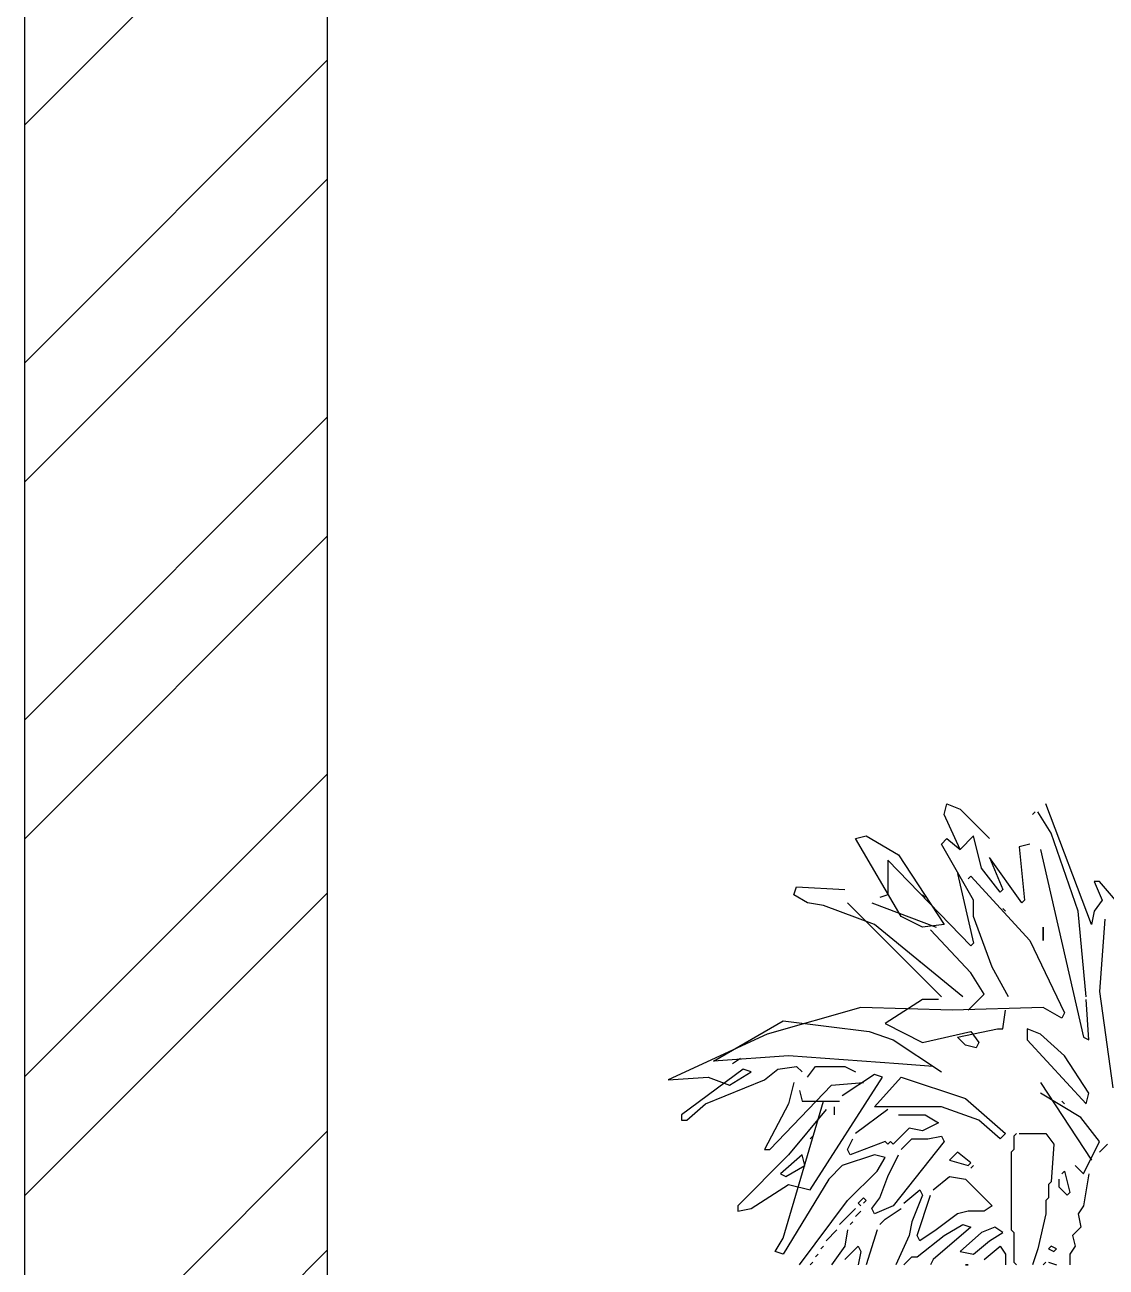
# Model space of a CAD drawing. Header units: millimetres. Extents: x 56222 to 3066687, y -650199 to -121287.
# Drawn here: x 132332.32 to 132348.38, y -183039.62 to -183021.17 of the extents above; entities that cross this region are included whole.
import ezdxf

# ---------------------------------------------------------------- set-up
doc = ezdxf.new("R2010")
doc.units = ezdxf.units.MM
doc.header["$MEASUREMENT"] = 0
doc.layers.add('AR HATCH-7', color=7, linetype='Continuous')
doc.layers.add('XX~SLAB ( BEAM )~ ( DIM )', color=7, linetype='Continuous', lineweight=9)

# ---------------------------------------------------------------- blocks, each defined once
blk = doc.blocks.new('A$C76AA168E')
at = {"color": 96, "linetype": 'ByBlock'}
for p, q in [((118.15, 1132.82), (119.29, 1137.41)), ((125.03, 1117.91), (118.15, 1132.82)), ((119.29, 1137.41), (125.03, 1135.11)), ((125.03, 1135.11), (137.65, 1122.5)), ((157.15, 1133.97), (156, 1132.82)), ((156, 1132.82), (157.15, 1133.97)), ((164.03, 1124.79), (158.29, 1133.97)), ((181.24, 1085.79), (161.74, 1137.41)), ((80.29, 1122.5), (84.88, 1123.64)), ((99.79, 1089.23), (80.29, 1122.5)), ((84.88, 1123.64), (98.65, 1115.61)), ((117, 1120.2), (119.29, 1122.5)), ((119.29, 1122.5), (125.03, 1117.91)), ((130.77, 1123.64), (125.03, 1117.91)), ((134.21, 1109.88), (130.77, 1123.64)), ((175.5, 1091.53), (164.03, 1124.79)), ((130.77, 1096.11), (117, 1120.2)), ((154.85, 1120.2), (150.27, 1119.06)), ((150.27, 1119.06), (152.56, 1096.11)), ((159.44, 1117.91), (177.79, 1037.61)), ((94.06, 1113.32), (94.06, 1098.41)), ((129.62, 1076.61), (94.06, 1113.32)), ((98.65, 1115.61), (118.15, 1085.79)), ((151.41, 1094.97), (137.65, 1114.47)), ((137.65, 1114.47), (143.38, 1100.7)), ((123.88, 1107.58), (130.77, 1077.76)), ((128.47, 1105.29), (129.62, 1106.44)), ((129.62, 1106.44), (154.85, 1078.91)), ((142.24, 1099.56), (134.21, 1109.88)), ((53.91, 1098.41), (55.06, 1101.85)), ((55.06, 1101.85), (75.71, 1100.7)), ((143.38, 1100.7), (142.24, 1099.56)), ((184.68, 1104.14), (182.38, 1104.14)), ((182.38, 1104.14), (185.82, 1096.11)), ((191.56, 1096.11), (184.68, 1104.14)), ((59.65, 1094.97), (53.91, 1098.41)), ((94.06, 1098.41), (90.62, 1097.26)), ((108.97, 1098.41), (110.12, 1097.26)), ((130.77, 1089.23), (130.77, 1096.11)), ((152.56, 1096.11), (151.41, 1094.97)), ((185.82, 1096.11), (182.38, 1091.53)), ((66.53, 1093.82), (59.65, 1094.97)), ((88.32, 1085.79), (66.53, 1093.82)), ((76.85, 1094.97), (117, 1054.82)), ((87.18, 1094.97), (114.71, 1084.64)), ((143.38, 1092.67), (144.53, 1091.53)), ((178.94, 1054.82), (175.5, 1091.53)), ((182.38, 1091.53), (181.24, 1085.79)), ((126.18, 1054.82), (88.32, 1085.79)), ((108.97, 1084.64), (99.79, 1089.23)), ((118.15, 1085.79), (108.97, 1084.64)), ((138.79, 1067.44), (130.77, 1089.23)), ((160.59, 1084.64), (160.59, 1078.91)), ((160.59, 1078.91), (160.59, 1084.64)), ((186.97, 1088.08), (184.68, 1057.11)), ((129.62, 1065.14), (112.41, 1083.5)), ((130.77, 1077.76), (129.62, 1076.61)), ((154.85, 1078.91), (169.77, 1047.94)), ((106.68, 1070.88), (107.82, 1069.73)), ((135.35, 1055.97), (129.62, 1065.14)), ((145.68, 1054.82), (138.79, 1067.44)), ((108.97, 1053.67), (92.91, 1043.35)), ((115.85, 1053.67), (108.97, 1053.67)), ((128.47, 1049.08), (135.35, 1055.97)), ((180.09, 1036.47), (178.94, 1053.67)), ((184.68, 1057.11), (190.41, 1015.82)), ((82.59, 1050.23), (42.44, 1038.76)), ((121.59, 1049.08), (82.59, 1050.23)), ((160.59, 1050.23), (121.59, 1049.08)), ((143.38, 1041.06), (144.53, 1049.08)), ((168.62, 1045.64), (160.59, 1050.23)), ((169.77, 1047.94), (168.62, 1045.64)), ((19.5, 1027.29), (49.32, 1044.5)), ((49.32, 1044.5), (86.03, 1039.91)), ((92.91, 1043.35), (108.97, 1035.32)), ((42.44, 1038.76), (0, 1019.26)), ((86.03, 1039.91), (96.35, 1036.47)), ((108.97, 1035.32), (129.62, 1039.91)), ((123.88, 1037.61), (141.09, 1041.06)), ((127.32, 1034.17), (123.88, 1037.61)), ((129.62, 1039.91), (133.06, 1035.32)), ((141.09, 1041.06), (143.38, 1041.06)), ((153.71, 1041.06), (153.71, 1036.47)), ((159.44, 1038.76), (153.71, 1041.06)), ((169.77, 1029.58), (159.44, 1038.76)), ((177.79, 1037.61), (180.09, 1036.47)), ((96.35, 1036.47), (117, 1022.7)), ((131.91, 1033.03), (127.32, 1034.17)), ((133.06, 1035.32), (131.91, 1033.03)), ((153.71, 1036.47), (178.94, 1008.94)), ((51.62, 1029.58), (19.5, 1027.29)), ((30.97, 1028.44), (27.53, 1026.14)), ((98.65, 1026.14), (51.62, 1029.58)), ((113.56, 1025), (98.65, 1026.14)), ((180.09, 1013.53), (169.77, 1029.58)), ((32.12, 1023.85), (5.74, 1004.35)), ((26.38, 1016.97), (35.56, 1022.7)), ((35.56, 1022.7), (32.12, 1023.85)), ((41.29, 1019.26), (47.03, 1023.85)), ((47.03, 1023.85), (55.06, 1025)), ((55.06, 1025), (57.35, 1022.7)), ((59.65, 1020.41), (63.09, 1025)), ((63.09, 1025), (75.71, 1025)), ((88.32, 1021.55), (74.56, 1012.38)), ((75.71, 1025), (80.29, 1022.7)), ((91.76, 1020.41), (88.32, 1021.55)), ((0, 1019.26), (17.21, 1020.41)), ((16.06, 1008.94), (41.29, 1019.26)), ((17.21, 1020.41), (26.38, 1016.97)), ((43.59, 989.44), (69.97, 1016.97)), ((53.91, 1018.11), (51.62, 1008.94)), ((60.79, 972.23), (91.76, 1020.41)), ((69.97, 1016.97), (83.74, 1018.11)), ((88.32, 1007.79), (99.79, 1020.41)), ((99.79, 1020.41), (127.32, 1011.23)), ((159.44, 1018.11), (181.24, 984.85)), ((56.21, 1014.67), (57.35, 1010.08)), ((127.32, 1011.23), (144.53, 996.32)), ((176.65, 1003.2), (159.44, 1013.53)), ((178.94, 1008.94), (180.09, 1013.53)), ((8.03, 1002.05), (16.06, 1008.94)), ((51.62, 1008.94), (41.29, 989.44)), ((49.32, 951.58), (66.53, 1010.08)), ((67.68, 1006.64), (51.62, 987.14)), ((57.35, 1010.08), (73.41, 1010.08)), ((71.12, 1007.79), (71.12, 1004.35)), ((94.06, 1006.64), (80.29, 996.32)), ((117, 1007.79), (88.32, 1007.79)), ((133.06, 1002.05), (117, 1007.79)), ((168.62, 1010.08), (169.77, 1008.94)), ((5.74, 1004.35), (5.74, 1002.05)), ((5.74, 1002.05), (8.03, 1002.05)), ((98.65, 1004.35), (110.12, 1004.35)), ((115.85, 1000.91), (108.97, 997.47)), ((110.12, 1004.35), (115.85, 1000.91)), ((142.24, 994.03), (133.06, 1002.05)), ((184.68, 992.88), (176.65, 1003.2)), ((60.79, 994.03), (61.94, 995.17)), ((103.24, 998.61), (96.35, 991.73)), ((108.97, 997.47), (103.24, 998.61)), ((111.26, 994.03), (117, 995.17)), ((117, 995.17), (118.15, 992.88)), ((144.53, 996.32), (142.24, 994.03)), ((149.12, 996.32), (147.97, 995.17)), ((147.97, 995.17), (149.12, 996.32)), ((147.97, 995.17), (147.97, 989.44)), ((150.27, 996.32), (161.74, 996.32)), ((161.74, 996.32), (165.18, 991.73)), ((41.29, 989.44), (43.59, 989.44)), ((76.85, 989.44), (79.15, 994.03)), ((78, 987.14), (76.85, 989.44)), ((92.91, 992.88), (78, 987.14)), ((94.06, 991.73), (92.91, 992.88)), ((95.21, 992.88), (94.06, 991.73)), ((96.35, 991.73), (95.21, 992.88)), ((118.15, 992.88), (96.35, 965.35)), ((99.79, 989.44), (104.38, 994.03)), ((104.38, 994.03), (111.26, 994.03)), ((147.97, 989.44), (146.82, 988.29)), ((165.18, 991.73), (164.03, 975.67)), ((177.79, 979.11), (184.68, 992.88)), ((184.68, 988.29), (188.12, 991.73)), ((51.62, 987.14), (29.82, 965.35)), ((57.35, 987.14), (48.18, 979.11)), ((58.5, 982.55), (57.35, 987.14)), ((88.32, 987.14), (74.56, 982.55)), ((92.91, 986), (88.32, 987.14)), ((89.47, 980.26), (92.91, 986)), ((94.06, 977.97), (98.65, 987.14)), ((123.88, 988.29), (120.44, 984.85)), ((120.44, 984.85), (128.47, 982.55)), ((129.62, 983.7), (123.88, 988.29)), ((128.47, 982.55), (129.62, 983.7)), ((146.82, 988.29), (146.82, 955.03)), ((48.18, 979.11), (50.47, 977.97)), ((50.47, 977.97), (58.5, 982.55)), ((74.56, 982.55), (68.82, 976.82)), ((76.85, 967.64), (89.47, 980.26)), ((130.77, 982.55), (129.62, 981.41)), ((129.62, 981.41), (130.77, 982.55)), ((168.62, 979.11), (169.77, 980.26)), ((169.77, 980.26), (172.06, 971.08)), ((174.35, 982.55), (177.79, 979.11)), ((180.09, 979.11), (177.79, 965.35)), ((35.56, 964.2), (51.62, 974.53)), ((68.82, 976.82), (49.32, 944.7)), ((51.62, 974.53), (60.79, 972.23)), ((90.62, 968.79), (94.06, 977.97)), ((113.56, 972.23), (120.44, 977.97)), ((120.44, 977.97), (127.32, 976.82)), ((127.32, 976.82), (138.79, 965.35)), ((164.03, 975.67), (162.88, 974.53)), ((162.88, 974.53), (162.88, 968.79)), ((167.47, 973.38), (167.47, 976.82)), ((170.91, 969.94), (167.47, 973.38)), ((34.41, 969.94), (33.26, 968.79)), ((33.26, 968.79), (34.41, 969.94)), ((56.21, 940.11), (76.85, 967.64)), ((81.44, 966.5), (83.74, 968.79)), ((83.74, 968.79), (84.88, 967.64)), ((84.88, 967.64), (83.74, 966.5)), ((87.18, 964.2), (90.62, 968.79)), ((100.94, 966.5), (107.82, 972.23)), ((108.97, 969.94), (104.38, 958.47)), ((106.68, 952.73), (112.41, 969.94)), ((107.82, 972.23), (108.97, 969.94)), ((162.88, 968.79), (161.74, 967.64)), ((161.74, 967.64), (161.74, 961.91)), ((172.06, 971.08), (170.91, 969.94)), ((29.82, 965.35), (29.82, 963.05)), ((29.82, 963.05), (35.56, 964.2)), ((73.41, 957.32), (80.29, 964.2)), ((80.29, 960.76), (82.59, 963.05)), ((82.59, 965.35), (81.44, 966.5)), ((81.44, 966.5), (82.59, 965.35)), ((88.32, 961.91), (87.18, 964.2)), ((96.35, 965.35), (88.32, 961.91)), ((92.91, 959.61), (99.79, 964.2)), ((128.47, 963.05), (123.88, 961.91)), ((135.35, 963.05), (128.47, 963.05)), ((138.79, 965.35), (135.35, 963.05)), ((177.79, 965.35), (175.5, 961.91)), ((78, 957.32), (79.15, 958.47)), ((90.62, 957.32), (92.91, 959.61)), ((104.38, 958.47), (103.24, 952.73)), ((123.88, 961.91), (114.71, 955.03)), ((118.15, 952.73), (126.18, 957.32)), ((126.18, 957.32), (129.62, 956.17)), ((161.74, 961.91), (158.29, 947)), ((175.5, 961.91), (176.65, 956.17)), ((67.68, 950.44), (72.26, 955.03)), ((76.85, 955.03), (75.71, 948.14)), ((89.47, 955.03), (84.88, 940.11)), ((103.24, 952.73), (97.5, 940.11)), ((106.68, 943.55), (118.15, 952.73)), ((107.82, 950.44), (106.68, 952.73)), ((114.71, 955.03), (107.82, 950.44)), ((129.62, 956.17), (113.56, 942.41)), ((134.21, 953.88), (125.03, 945.85)), ((139.94, 956.17), (134.21, 953.88)), ((137.65, 950.44), (143.38, 953.88)), ((143.38, 953.88), (139.94, 956.17)), ((146.82, 955.03), (147.97, 953.88)), ((147.97, 953.88), (147.97, 941.26)), ((176.65, 956.17), (173.21, 952.73)), ((173.21, 952.73), (174.35, 948.14)), ((45.88, 945.85), (49.32, 951.58)), ((65.38, 947), (66.53, 948.14)), ((75.71, 948.14), (69.97, 940.11)), ((75.71, 942.41), (81.44, 948.14)), ((81.44, 948.14), (82.59, 945.85)), ((130.77, 944.7), (137.65, 950.44)), ((135.35, 942.41), (142.24, 948.14)), ((142.24, 948.14), (144.53, 944.7)), ((158.29, 947), (156, 940.11)), ((164.03, 948.14), (162.88, 947)), ((162.88, 947), (165.18, 945.85)), ((166.32, 947), (164.03, 948.14)), ((165.18, 945.85), (166.32, 947)), ((174.35, 948.14), (172.06, 944.7)), ((49.32, 944.7), (45.88, 945.85)), ((61.94, 941.26), (60.79, 940.11)), ((60.79, 940.11), (61.94, 941.26)), ((63.09, 943.55), (64.24, 944.7)), ((82.59, 945.85), (81.44, 940.11)), ((100.94, 940.11), (104.38, 943.55)), ((104.38, 943.55), (106.68, 943.55)), ((113.56, 942.41), (112.41, 940.11)), ((125.03, 945.85), (130.77, 944.7)), ((144.53, 944.7), (144.53, 940.11)), ((147.97, 941.26), (149.12, 940.11)), ((161.74, 941.26), (160.59, 940.11)), ((160.59, 940.11), (161.74, 941.26)), ((162.88, 941.26), (166.32, 940.11)), ((172.06, 944.7), (172.06, 940.11)), ((128.47, 940.11), (127.32, 940.11)), ((127.32, 940.11), (128.47, 940.11))]:
    blk.add_line(p, q, dxfattribs=at)

msp = doc.modelspace()

# ---------------------------------------------------------------- hatches: boundary and pattern name
at = {"layer": 'AR HATCH-7', "lineweight": 18, "true_color": 0x939598, "transparency": 33554687}
h = msp.add_hatch(dxfattribs=at)
h.set_pattern_fill('ANSI32', color=252, scale=10)
h.set_pattern_definition([(45, (-1781.0957, 522.8204), (-2.65165043, 2.65165043), []), (45, (-1779.328, 522.8204), (-2.65165043, 2.65165043), [])])
h.paths.add_polyline_path([(132336.809, -182945.224), (132332.315, -182945.224), (132332.315, -183072.224), (132336.809, -183072.224)])
h.paths.add_polyline_path([(132474.815, -182945.224), (132465.815, -182945.224), (132465.815, -183072.224), (132474.815, -183072.224)])

# ---------------------------------------------------------------- linework, layer by layer
at = {"layer": 'XX~SLAB ( BEAM )~ ( DIM )', "lineweight": 30}
msp.add_lwpolyline([(132332.315, -182945.224), (132336.809, -182945.224), (132336.809, -183072.224), (132332.315, -183072.224)], close=True, dxfattribs=at)

# ---------------------------------------------------------------- block references
at = {"xscale": 0.03471378084252857, "yscale": 0.03471378084252857, "zscale": 0.03471378084252857}
msp.add_blockref('A$C76AA168E', (132341.873, -183072.224), dxfattribs=at)

doc.saveas('drawing.dxf')
